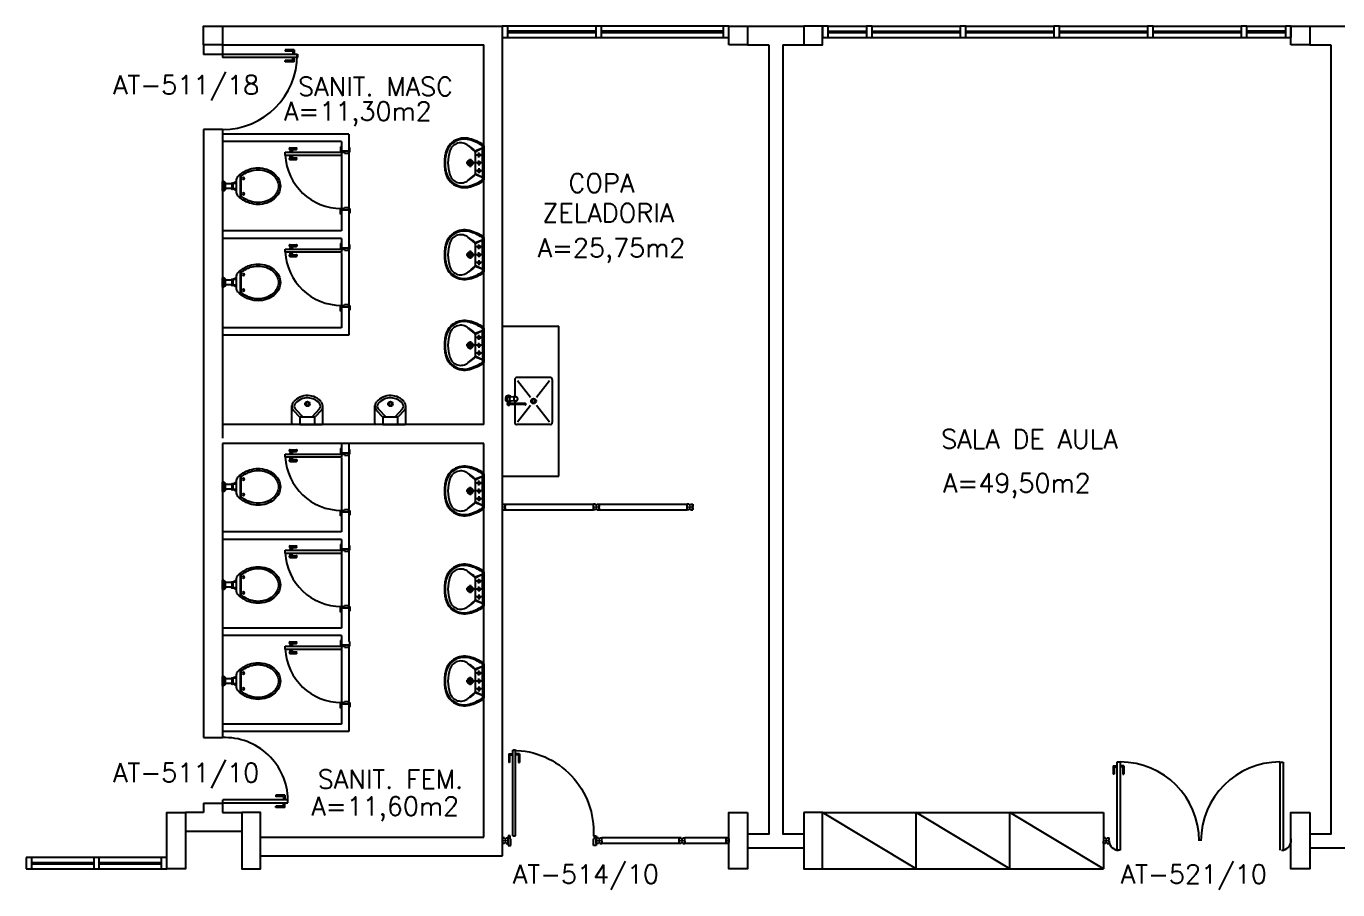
# Model space of a CAD drawing. Extents: x 34 to 586, y 527 to 658.
# Drawn here: x 77.08 to 91.08, y 550.43 to 559.64 of the extents above; entities that cross this region are included whole.
import ezdxf

# ---------------------------------------------------------------- set-up
doc = ezdxf.new("R2010")
doc.units = 0
doc.header["$LTSCALE"] = 0.02
doc.header["$MEASUREMENT"] = 0
doc.layers.get('0').update_dxf_attribs({"linetype": 'CONTINUOUS'})
for name, color, linetype in [('ALV', 2, 'CONTINUOUS'), ('APSAN', 4, 'CONTINUOUS'), ('AREA', 2, 'CONTINUOUS'), ('BANC', 2, 'CONTINUOUS'), ('DIV', 2, 'CONTINUOUS'), ('ESQ', 2, 'CONTINUOUS'), ('ESTR', 3, 'CONTINUOUS'), ('MACANETA', 2, 'CONTINUOUS'), ('MARCO', 2, 'CONTINUOUS'), ('PEÇAS', 1, 'CONTINUOUS'), ('PISO', 1, 'CONTINUOUS'), ('PORTA', 2, 'CONTINUOUS'), ('SOLEIRA', 1, 'CONTINUOUS'), ('TEXTO', 2, 'CONTINUOUS'), ('TEXTO-ENDEREÇO', 2, 'CONTINUOUS')]:
    doc.layers.add(name, color=color, linetype=linetype)
doc.styles.add('UNB-100', font='simplex.shx', dxfattribs={"height": 0.2})
doc.styles.add('UNB-100-1', font='simplex.shx', dxfattribs={"height": 0.2})

# ---------------------------------------------------------------- blocks, each defined once
blk = doc.blocks.new('DIVMT-TTN')
for p, q in [((-0.03, 0.03), (-0.03, 0.006)), ((-0.008, 0.03), (-0.03, 0.03)), ((-0.0185, 0.006), (-0.03, 0.006)), ((-0.0185, -0.006), (-0.0185, 0.006)), ((-0.008, 0.03), (-0.008, 0.02)), ((-0.008, 0.02), (0.008, 0.02)), ((-0.0051, 0), (0.0051, 0)), ((0.0051, 0), (-0.0051, 0)), ((-0.0051, 0), (0.0051, 0)), ((0, -0.0051), (0, 0.0051)), ((0, 0.0051), (0, -0.0051)), ((0.008, 0.03), (0.008, 0.02)), ((0.008, 0.03), (0.03, 0.03)), ((0.0205, 0.006), (0.03, 0.006)), ((0.0205, -0.006), (0.0205, 0.006)), ((0.0205, 0.006), (0.0205, -0.006)), ((0.0205, 0.006), (0.03, 0.006)), ((0.97, 0.03), (0.03, 0.03)), ((0.03, 0.006), (0.03, 0.03)), ((0.03, -0.03), (0.03, 0.03)), ((0.03, -0.005), (0.03, 0.005)), ((0.97, -0.03), (0.97, 0.03)), ((0.97, 0.03), (0.97, 0.009)), ((0.97, 0.009), (0.97, 0.027)), ((0.9795, 0.006), (0.97, 0.006)), ((0.97, -0.005), (0.97, 0.005)), ((0.9795, 0.006), (0.9795, -0.006)), ((1.0051, 0), (0.9949, 0)), ((1, 0.0051), (1, -0.0051)), ((-0.0185, -0.006), (-0.03, -0.006)), ((-0.03, -0.03), (-0.03, -0.006)), ((-0.008, -0.03), (-0.03, -0.03)), ((-0.008, -0.03), (-0.008, -0.02)), ((-0.008, -0.02), (0.008, -0.02)), ((0.008, -0.03), (0.008, -0.02)), ((0.008, -0.03), (0.03, -0.03)), ((0.0205, -0.006), (0.03, -0.006)), ((0.0205, -0.006), (0.03, -0.006)), ((0.03, -0.006), (0.03, -0.03)), ((0.97, -0.03), (0.03, -0.03)), ((0.9795, -0.006), (0.97, -0.006)), ((0.97, -0.009), (0.97, -0.027))]:
    blk.add_line(p, q)
blk = doc.blocks.new('PDV2D-TTN')
at = {"layer": 'DIV'}
for p, q in [((0.03, 0.05), (0.06, 0.05)), ((0.03, 0.035), (0.03, 0.05)), ((0.03, -0.035), (0.03, 0.035)), ((0.06, 0.05), (0.06, -0.02)), ((0.941, 0.05), (0.941, -0.02)), ((0.971, 0.05), (0.941, 0.05)), ((0.971, 0.035), (0.971, 0.05)), ((0.971, -0.035), (0.971, 0.035)), ((0.03, -0.05), (0.03, -0.035)), ((0.05, -0.05), (0.03, -0.05)), ((0.05, -0.02), (0.06, -0.02)), ((0.05, -0.02), (0.05, -0.05)), ((0.079, -0.05), (0.109, -0.05)), ((0.079, -0.05), (0.079, -0.965)), ((0.109, -0.05), (0.109, -0.965)), ((0.951, -0.02), (0.941, -0.02)), ((0.951, -0.02), (0.951, -0.05)), ((0.951, -0.05), (0.971, -0.05)), ((0.971, -0.05), (0.971, -0.035)), ((0.109, -0.965), (0.079, -0.965))]:
    blk.add_line(p, q, dxfattribs=at)
at = {"layer": 'DIV', "color": 1}
for p, q in [((0.036, -0.925), (0.036, -0.835)), ((0.046, -0.835), (0.036, -0.835)), ((0.046, -0.915), (0.046, -0.835)), ((0.141, -0.915), (0.141, -0.835)), ((0.141, -0.835), (0.151, -0.835)), ((0.151, -0.925), (0.151, -0.835)), ((0.036, -0.915), (0.079, -0.915)), ((0.036, -0.925), (0.079, -0.925)), ((0.141, -0.915), (0.109, -0.915)), ((0.151, -0.925), (0.109, -0.925))]:
    blk.add_line(p, q, dxfattribs=at)
blk.add_arc((0.076, -0.1), 0.865, 270.2128, 3.3212, dxfattribs=at)
blk = doc.blocks.new('INOXA1-P-TTN')
for p, q in [((0.12, 0.23), (0.12, 0.047)), ((0.22, 0.25), (0.14, 0.25)), ((0.15, 0.22), (0.287, 0.043)), ((0.5, 0.25), (0.22, 0.25)), ((0.353, 0.043), (0.49, 0.22)), ((0.52, 0.23), (0.52, -0.23)), ((0.043, 0.008), (0.043, -0.022)), ((0.062, 0.04), (0.071, 0.04)), ((0.131, 0.048), (0.076, 0.043)), ((0.131, -0.002), (0.076, 0.003)), ((0.22, -0.027), (0.054, -0.027)), ((0.22, -0.037), (0.054, -0.037)), ((0.063, -0.003), (0.063, -0.021)), ((0.12, -0.001), (0.12, -0.027)), ((0.12, -0.037), (0.12, -0.23)), ((0.15, -0.22), (0.287, -0.043)), ((0.231, -0.027), (0.22, -0.027)), ((0.231, -0.037), (0.22, -0.037)), ((0.353, -0.043), (0.49, -0.22)), ((0.22, -0.25), (0.14, -0.25)), ((0.5, -0.25), (0.22, -0.25))]:
    blk.add_line(p, q)
blk.add_lwpolyline([(0.076, 0.003), (0.072, 0.004), (0.069, 0.009), (0.067, 0.015), (0.066, 0.023), (0.067, 0.031), (0.069, 0.037), (0.072, 0.042), (0.076, 0.043)])
blk.add_lwpolyline([(0.131, 0.048), (0.137, 0.046), (0.143, 0.041), (0.147, 0.033), (0.148, 0.023), (0.147, 0.013), (0.143, 0.006), (0.137, 0), (0.131, -0.002), (0.125, 0), (0.119, 0.006), (0.115, 0.013), (0.114, 0.023), (0.115, 0.033), (0.119, 0.041), (0.125, 0.046)], close=True)
for radius in [0.0266, 0.0163]:
    blk.add_circle((0.32, 0), radius)
for centre, radius, start, end in [((0.14, 0.23), 0.02, 90, 180), ((0.5, 0.23), 0.02, 360, 90), ((0.054, 0.023), 0.0349, 36.1705, 252.2568), ((0.054, 0.023), 0.0189, 62.7367, 235.7375), ((0.073, -0.003), 0.01, 102.8285, 180), ((0.054, 0.023), 0.0349, 285.5373, 323.9987), ((0.054, -0.032), 0.0145, 20.161, 339.839), ((0.054, -0.032), 0.005, 90.0037, 269.9963), ((0.231, -0.032), 0.00738, 222.6559, 137.3441), ((0.231, -0.032), 0.005, 269.9935, 90.0065), ((0.14, -0.23), 0.02, 180, 270), ((0.5, -0.23), 0.02, 270, 360)]:
    blk.add_arc(centre, radius, start, end)
blk = doc.blocks.new('PDVDP-TTN')
at = {"color": 2}
for p, q in [((0.112, 0.84), (0.112, -0.1)), ((0.147, 0.84), (0.112, 0.84)), ((0.147, 0.84), (0.147, -0.1)), ((1.853, 0.84), (1.888, 0.84)), ((1.853, 0.84), (1.853, -0.1)), ((1.888, 0.84), (1.888, -0.1)), ((0.009, 0), (-0.009, 0)), ((0, -0.012), (0, 0.01)), ((0.147, -0.1), (0.112, -0.1))]:
    blk.add_line(p, q, dxfattribs=at)
at = {"color": 1}
for centre, radius, start, end in [((0.148, -0.002), 0.843, 0, 90), ((1.853, -0.002), 0.843, 90, 180), ((0.131, 0), 0.101, 180, 270), ((1.87, 0), 0.101, 270, 0)]:
    blk.add_arc(centre, radius, start, end, dxfattribs=at)
blk = doc.blocks.new('ESQCIR-TTN')
for p, q in [((0, 0), (0, -0.12)), ((0.06, 0), (0, 0)), ((0.06, 0), (0.477, 0)), ((0.06, -0.12), (0.06, 0)), ((0.53, 0), (0.47, 0)), ((0.47, 0), (0.47, -0.12)), ((0.53, 0), (1.472, 0)), ((0.53, -0.12), (0.53, 0)), ((1.53, 0), (1.47, 0)), ((1.47, 0), (1.47, -0.12)), ((1.53, 0), (2.472, 0)), ((1.53, -0.12), (1.53, 0)), ((2.53, 0), (2.47, 0)), ((2.47, 0), (2.47, -0.12)), ((2.53, 0), (3.472, 0)), ((2.53, -0.12), (2.53, 0)), ((3.53, 0), (3.47, 0)), ((3.47, 0), (3.47, -0.12)), ((3.53, 0), (4.472, 0)), ((3.53, -0.12), (3.53, 0)), ((4.53, 0), (4.47, 0)), ((4.47, 0), (4.47, -0.12)), ((4.53, 0), (4.941, 0)), ((4.53, -0.12), (4.53, 0)), ((4.941, 0), (4.941, -0.12)), ((5.001, 0), (4.941, 0)), ((5.001, -0.12), (5.001, 0)), ((0, -0.12), (0.06, -0.12)), ((0.06, -0.054), (0.477, -0.054)), ((0.06, -0.066), (0.477, -0.066)), ((0.06, -0.12), (0.477, -0.12)), ((0.47, -0.12), (0.53, -0.12)), ((0.53, -0.054), (1.472, -0.054)), ((0.53, -0.066), (1.472, -0.066)), ((0.53, -0.12), (1.472, -0.12)), ((1.47, -0.12), (1.53, -0.12)), ((1.53, -0.054), (2.472, -0.054)), ((1.53, -0.066), (2.472, -0.066)), ((1.53, -0.12), (2.472, -0.12)), ((2.47, -0.12), (2.53, -0.12)), ((2.53, -0.054), (3.472, -0.054)), ((2.53, -0.066), (3.472, -0.066)), ((2.53, -0.12), (3.472, -0.12)), ((3.47, -0.12), (3.53, -0.12)), ((3.53, -0.054), (4.472, -0.054)), ((3.53, -0.066), (4.472, -0.066)), ((3.53, -0.12), (4.472, -0.12)), ((4.47, -0.12), (4.53, -0.12)), ((4.53, -0.05), (4.941, -0.05)), ((4.53, -0.066), (4.941, -0.066)), ((4.53, -0.12), (4.941, -0.12)), ((4.941, -0.12), (5.001, -0.12))]:
    blk.add_line(p, q)
blk = doc.blocks.new('PILINT-TTN')
for points in [[(0, -0.197), (0, 0), (0.2, 0), (0.2, -0.2), (0, -0.2)], [(1, 0), (0.8, 0), (0.8, -0.2), (1, -0.2), (1, 0), (1, -0.12)]]:
    blk.add_lwpolyline(points)
for points in [[(0.2, -8.39), (0.2, -8.99), (0, -8.99), (0, -8.39)], [(0.8, -8.39), (0.8, -8.99), (1, -8.99), (1, -8.39)]]:
    blk.add_lwpolyline(points, close=True)
blk = doc.blocks.new('MTT-TTN')
for p, q in [((-0.008, 0.03), (-0.03, 0.03)), ((-0.03, 0.03), (-0.03, 0.006)), ((-0.0185, 0.006), (-0.03, 0.006)), ((-0.0185, -0.006), (-0.0185, 0.006)), ((-0.008, 0.03), (-0.008, 0.02)), ((-0.008, 0.02), (0.008, 0.02)), ((-0.0051, 0), (0.0051, 0)), ((0, -0.0051), (0, 0.0051)), ((0.008, 0.03), (0.03, 0.03)), ((0.008, 0.03), (0.008, 0.02)), ((0.0205, -0.006), (0.0205, 0.006)), ((0.0205, 0.006), (0.03, 0.006)), ((0.03, 0.006), (0.03, 0.03)), ((-0.03, -0.03), (-0.03, -0.006)), ((-0.0185, -0.006), (-0.03, -0.006)), ((-0.008, -0.03), (-0.03, -0.03)), ((-0.008, -0.02), (0.008, -0.02)), ((-0.008, -0.03), (-0.008, -0.02)), ((0.008, -0.03), (0.008, -0.02)), ((0.008, -0.03), (0.03, -0.03)), ((0.0205, -0.006), (0.03, -0.006)), ((0.03, -0.006), (0.03, -0.03))]:
    blk.add_line(p, q)
blk = doc.blocks.new('VDC-P-TTC')
for p, q in [((-0.127, 0.192), (0.127, 0.192)), ((-0.109, 0.202), (0.109, 0.202)), ((-0.068, 0.152), (0.068, 0.152)), ((-0.05, 0.152), (-0.03, 0.11)), ((-0.03, 0.152), (-0.03, 0.11)), ((0.03, 0.152), (0.03, 0.11)), ((0.05, 0.152), (0.03, 0.11)), ((-0.05, 0.015), (-0.05, 0)), ((-0.05, 0), (0.05, 0)), ((0.045, 0.02), (-0.045, 0.02)), ((-0.04, 0.025), (-0.04, 0.02)), ((0.035, 0.03), (-0.035, 0.03)), ((0.03, 0.11), (-0.03, 0.11)), ((0.03, 0.1), (-0.03, 0.1)), ((-0.025, 0.1), (-0.025, 0.03)), ((0.025, 0.1), (0.025, 0.03)), ((0.04, 0.025), (0.04, 0.02)), ((0.05, 0.015), (0.05, 0))]:
    blk.add_line(p, q)
for points in [[(0.16, 0.244, 0.050424), (0.18, 0.288, 0.082137), (0.195, 0.381, 0.082137), (0.18, 0.474, 0.090148), (0.138, 0.549, 0.104406), (0.073, 0.601, 0.117345), (0, 0.619, 0.117345), (-0.073, 0.601, 0.104406), (-0.138, 0.549, 0.090148), (-0.18, 0.474, 0.082137), (-0.195, 0.381, 0.082137)], [(0.142, 0.254, 0.050424), (0.161, 0.295, 0.082137), (0.175, 0.381, 0.082137), (0.161, 0.468, 0.090148), (0.122, 0.536, 0.104406), (0.064, 0.583, 0.117345), (0, 0.599, 0.117345), (-0.064, 0.583, 0.104406), (-0.122, 0.536, 0.090148), (-0.161, 0.468, 0.082137), (-0.175, 0.381, 0.082137)], [(-0.195, 0.381, 0.082137), (-0.18, 0.288, 0.050424), (-0.16, 0.244, 0.104406)], [(-0.175, 0.381, 0.082137), (-0.161, 0.295, 0.050424), (-0.142, 0.254, 0.050424)]]:
    blk.add_lwpolyline(points, format="xyb")
for centre in [(-0.083, 0.226), (0.083, 0.226)]:
    blk.add_circle(centre, 0.0101)
for centre, radius, start, end in [((0.08, 0.36), 0.266, 205.6863, 226.7558), ((0.08, 0.36), 0.246, 205.6863, 219.7706), ((-0.068, 0.202), 0.05, 226.7558, 270), ((0.068, 0.202), 0.05, 270, 313.2442), ((-0.08, 0.36), 0.266, 313.2442, 334.3137), ((-0.08, 0.36), 0.246, 320.2294, 334.3137), ((-0.045, 0.015), 0.005, 90, 180), ((-0.035, 0.025), 0.005, 90, 180), ((-0.03, 0.105), 0.005, 90, 270), ((0.03, 0.105), 0.005, 270, 90), ((0.035, 0.025), 0.005, 0, 90), ((0.045, 0.015), 0.005, 360, 90)]:
    blk.add_arc(centre, radius, start, end)
blk = doc.blocks.new('MACANETA')
at = {"layer": 'MACANETA', "color": 1}
for p, q in [((-0.077, 0.052), (-0.077, 0.12)), ((-0.059, 0.052), (-0.059, 0.12)), ((-0.059, 0.075), (-0.036, 0.075)), ((-0.059, 0.052), (-0.036, 0.052)), ((-0.036, 0.044), (-0.036, 0.084)), ((-0.036, 0.084), (-0.03, 0.084)), ((-0.036, 0.044), (-0.03, 0.044)), ((0.006, 0.084), (0, 0.084)), ((0.006, 0.044), (0, 0.044)), ((0.006, 0.044), (0.006, 0.084)), ((0.029, 0.075), (0.006, 0.075)), ((0.029, 0.052), (0.006, 0.052)), ((0.029, 0.052), (0.029, 0.12)), ((0.047, 0.052), (0.047, 0.12))]:
    blk.add_line(p, q, dxfattribs=at)
for centre, start, end in [((-0.068, 0.12), 90, 180), ((-0.068, 0.052), 180, 270), ((-0.068, 0.12), 0, 90), ((-0.068, 0.052), 270, 0), ((0.038, 0.12), 90, 180), ((0.038, 0.052), 180, 270), ((0.038, 0.12), 0, 90), ((0.038, 0.052), 270, 0)]:
    blk.add_arc(centre, 0.00874, start, end, dxfattribs=at)
blk = doc.blocks.new('DOOR60')
at = {"layer": 'PORTA'}
for p, q in [((0.015, -0.6), (0.015, 0)), ((0.015, 0), (0.045, 0)), ((0.045, -0.6), (0.045, 0)), ((0.045, -0.6), (0.015, -0.6))]:
    blk.add_line(p, q, dxfattribs=at)
at = {"layer": 'PORTA', "color": 1}
blk.add_arc((0.015, 0), 0.6, 272.866, 0, dxfattribs=at)
blk.add_blockref('MACANETA', (0.045, -0.6), dxfattribs=at)
blk = doc.blocks.new('A$C70DC1065')
at = {"layer": 'APSAN', "color": 1}
for p, q in [((0.407, 0.433), (0.407, 0.102)), ((0.42, 0.44), (0.42, 0.075)), ((0.275, 0.301), (0.275, 0.213)), ((0.407, 0.413), (0.323, 0.383)), ((0.407, 0.413), (0.328, 0.373)), ((0.328, 0.373), (0.328, 0.141)), ((0.394, 0.341), (0.341, 0.341)), ((0.368, 0.315), (0.368, 0.368)), ((0.368, 0.257), (0.368, 0.284)), ((0.407, 0.257), (0.407, 0.413)), ((0.319, 0.257), (0.231, 0.257)), ((0.407, 0.102), (0.328, 0.141)), ((0.394, 0.257), (0.341, 0.257)), ((0.394, 0.173), (0.341, 0.173)), ((0.368, 0.257), (0.368, 0.231)), ((0.368, 0.2), (0.368, 0.147)), ((0.407, 0.257), (0.407, 0.082)), ((0.407, 0.102), (0.323, 0.132))]:
    blk.add_line(p, q, dxfattribs=at)
for centre, radius in [((0.275, 0.257), 0.0315), ((0.368, 0.341), 0.0137), ((0.275, 0.257), 0.021), ((0.368, 0.257), 0.0137), ((0.368, 0.173), 0.0137)]:
    blk.add_circle(centre, radius, dxfattribs=at)
for centre, radius, start, end in [((0.214, 0.312), 0.21, 74.8885, 171.8746), ((0.212, 0.31), 0.2, 75.2817, 172.1149), ((0.175, 0.348), 0.123, 49.4403, 162.413), ((-3.652, -5.024), 6.719, 53.8347, 54.4403), ((-4.114, -4.663), 6.719, 48.6723, 49.4403), ((0.134, 0.015), 0.505, 58.0101, 75.2817), ((0.134, 0.015), 0.518, 57.2141, 74.8885), ((0.395, 0.433), 0.0126, 0, 58.0101), ((0.407, 0.44), 0.0126, 0, 57.2141), ((0.595, 0.257), 0.595, 171.8746, 180), ((0.595, 0.257), 0.587, 172.1149, 180), ((0.462, 0.257), 0.424, 162.413, 180), ((0.305, 0.389), 0.0137, 351.7289, 53.8347), ((0.315, 0.373), 0.0126, 0, 48.6723), ((0.595, 0.257), 0.595, 180, 188.1254), ((0.214, 0.203), 0.21, 188.1254, 285.1115), ((0.595, 0.257), 0.587, 180, 187.8851), ((0.212, 0.204), 0.2, 187.8851, 284.7183), ((0.462, 0.257), 0.424, 180, 197.587), ((0.315, 0.141), 0.0126, 311.3277, 0), ((0.175, 0.166), 0.123, 197.587, 310.5597), ((-4.114, 5.177), 6.719, 310.5597, 311.3277), ((-3.652, 5.539), 6.719, 305.5597, 306.1653), ((0.134, 0.5), 0.505, 284.7183, 301.9899), ((0.134, 0.5), 0.518, 285.1115, 302.7859), ((0.305, 0.125), 0.0137, 306.1653, 8.2711), ((0.395, 0.082), 0.0126, 301.9899, 0), ((0.407, 0.075), 0.0126, 302.7859, 0)]:
    blk.add_arc(centre, radius, start, end, dxfattribs=at)
blk = doc.blocks.new('A$C57A92420')
at = {"layer": 'PEÇAS', "rotation": 270}
blk.add_blockref('A$C70DC1065', (0, 0.42), dxfattribs=at)
blk = doc.blocks.new('A$C45A07D1F')
at = {"layer": 'PEÇAS', "rotation": 90}
blk.add_blockref('A$C57A92420', (0.42, 0), dxfattribs=at)
blk = doc.blocks.new('A$C4B7A4C66')
at = {"layer": 'PISO', "xscale": -1}
blk.add_blockref('A$C45A07D1F', (0.42, 0), dxfattribs=at)
blk = doc.blocks.new('MICTR-P')
for p, q in [((0, 0.08), (0, 0.155)), ((0.01, 0.165), (0.205, 0.165)), ((0.151, 0.147), (0.083, 0.083)), ((0, 0.08), (0, -0.08)), ((0.081, 0.08), (0, 0.08)), ((0.168, 0.129), (0.08, 0.046)), ((0.08, -0.076), (0.08, 0.076)), ((0, -0.08), (0, -0.155)), ((0, -0.08), (0.081, -0.08)), ((0.168, -0.129), (0.08, -0.046)), ((0.151, -0.147), (0.083, -0.083)), ((0.01, -0.165), (0.205, -0.165))]:
    blk.add_line(p, q)
for radius in [0.025, 0.015]:
    blk.add_circle((0.22, 0), radius)
for centre, radius, start, end in [((0.01, 0.155), 0.01, 90, 180), ((0.197, 0.098), 0.0675, 49.5319, 133.3634), ((0.197, 0.098), 0.0425, 49.5319, 133.3634), ((0.114, 0), 0.196, 358.2793, 49.5319), ((0.09, 0.076), 0.01, 133.3634, 180), ((0.114, 0), 0.171, 357.4005, 49.5319), ((0.09, -0.076), 0.01, 180, 226.6366), ((0.197, -0.098), 0.0425, 226.6366, 310.4681), ((0.114, 0), 0.171, 310.4681, 357.3509), ((0.114, 0), 0.196, 310.4681, 357.7012), ((0.01, -0.155), 0.01, 180, 270), ((0.197, -0.098), 0.0675, 226.6366, 310.4681)]:
    blk.add_arc(centre, radius, start, end)

msp = doc.modelspace()

# ---------------------------------------------------------------- linework, layer by layer
at = {"layer": 'ALV'}
for p, q in [((79.17, 559.643), (82.16, 559.643)), ((82.16, 550.793), (82.16, 559.643)), ((84.776, 559.643), (85.378, 559.643)), ((90.776, 559.643), (91.378, 559.643)), ((78.97, 559.443), (78.97, 559.342)), ((79.17, 559.443), (81.96, 559.443)), ((79.17, 559.443), (79.17, 559.342)), ((81.96, 555.393), (81.96, 559.443)), ((84.776, 559.443), (85.001, 559.443)), ((85.001, 559.443), (85.001, 551.021)), ((85.151, 559.443), (85.151, 551.021)), ((85.151, 559.443), (85.378, 559.443)), ((90.776, 559.443), (91.001, 559.443)), ((91.001, 559.443), (91.001, 551.021)), ((79.17, 559.342), (78.97, 559.342)), ((78.97, 558.542), (78.97, 552.148)), ((78.97, 558.542), (78.97, 552.148)), ((78.97, 558.542), (78.97, 552.053)), ((79.17, 558.542), (78.97, 558.542)), ((79.17, 558.542), (79.17, 555.248)), ((79.17, 558.542), (79.17, 555.248)), ((79.17, 558.542), (79.17, 555.393)), ((81.96, 555.393), (79.17, 555.393)), ((79.17, 555.193), (79.17, 552.053)), ((81.96, 555.193), (79.17, 555.193)), ((81.96, 550.993), (81.96, 555.193)), ((79.17, 555.048), (79.17, 552.148)), ((79.17, 555.048), (79.17, 552.148)), ((78.97, 552.053), (79.17, 552.053)), ((78.97, 551.353), (78.97, 551.253)), ((78.97, 551.353), (79.17, 551.353)), ((79.17, 551.353), (79.17, 551.253)), ((78.97, 551.253), (78.776, 551.253)), ((79.17, 551.253), (79.376, 551.253)), ((79.376, 551.053), (78.776, 551.053)), ((84.776, 551.028), (85.001, 551.028)), ((85.151, 551.028), (85.377, 551.028)), ((90.776, 551.028), (91.001, 551.028)), ((79.576, 550.993), (81.96, 550.993)), ((79.576, 550.793), (82.16, 550.793)), ((84.776, 550.878), (85.377, 550.878)), ((90.776, 550.878), (91.377, 550.878))]:
    msp.add_line(p, q, dxfattribs=at)
at = {"layer": 'BANC'}
for p, q in [((82.16, 556.444), (82.76, 556.444)), ((82.76, 554.844), (82.76, 556.444)), ((82.16, 554.844), (82.76, 554.844))]:
    msp.add_line(p, q, dxfattribs=at)
at = {"layer": 'DIV'}
for p, q in [((80.52, 558.493), (79.17, 558.493)), ((80.52, 558.493), (80.52, 558.313)), ((80.44, 558.413), (79.17, 558.413)), ((80.44, 558.413), (80.44, 558.313)), ((80.44, 558.313), (80.52, 558.313)), ((80.44, 557.683), (80.44, 557.46)), ((80.44, 557.683), (80.52, 557.683)), ((80.52, 557.683), (80.52, 557.28)), ((80.44, 557.46), (79.17, 557.46)), ((80.44, 557.38), (79.17, 557.38)), ((80.44, 557.38), (80.44, 557.28)), ((80.44, 557.28), (80.52, 557.28)), ((80.44, 556.65), (80.52, 556.65)), ((80.44, 556.65), (80.44, 556.426)), ((80.52, 556.65), (80.52, 556.346)), ((80.44, 556.426), (79.17, 556.426)), ((80.52, 556.346), (79.17, 556.346)), ((80.44, 555.193), (80.44, 555.093)), ((80.44, 555.093), (80.52, 555.093)), ((80.52, 555.193), (80.52, 555.093)), ((82.16, 554.515), (82.16, 554.534)), ((82.168, 554.534), (82.16, 554.534)), ((82.168, 554.544), (82.168, 554.534)), ((82.168, 554.544), (82.19, 554.544)), ((82.19, 554.484), (82.19, 554.544)), ((82.19, 554.523), (82.19, 554.541)), ((84.19, 554.484), (84.19, 554.544)), ((84.19, 554.544), (84.19, 554.523)), ((84.19, 554.523), (84.19, 554.541)), ((80.44, 554.463), (80.44, 554.248)), ((80.44, 554.463), (80.52, 554.463)), ((80.52, 554.463), (80.52, 554.068)), ((82.155, 554.514), (82.165, 554.514)), ((82.16, 554.509), (82.16, 554.519)), ((82.16, 554.494), (82.16, 554.515)), ((82.16, 554.494), (82.168, 554.494)), ((82.168, 554.484), (82.168, 554.494)), ((82.168, 554.484), (82.19, 554.484)), ((82.181, 554.52), (82.181, 554.508)), ((82.181, 554.52), (82.19, 554.52)), ((82.181, 554.51), (82.181, 554.518)), ((82.181, 554.508), (82.19, 554.508)), ((82.183, 554.52), (82.187, 554.52)), ((82.183, 554.508), (82.187, 554.508)), ((82.19, 554.509), (82.19, 554.519)), ((82.19, 554.505), (82.19, 554.487)), ((84.155, 554.514), (84.165, 554.514)), ((84.16, 554.519), (84.16, 554.509)), ((84.181, 554.52), (84.181, 554.508)), ((84.181, 554.52), (84.19, 554.52)), ((84.181, 554.508), (84.19, 554.508)), ((84.19, 554.509), (84.19, 554.519)), ((84.19, 554.505), (84.19, 554.487)), ((80.44, 554.248), (79.17, 554.248)), ((80.44, 554.168), (79.17, 554.168)), ((80.44, 554.168), (80.44, 554.068)), ((80.44, 554.068), (80.52, 554.068)), ((80.44, 553.438), (80.44, 553.223)), ((80.44, 553.438), (80.52, 553.438)), ((80.52, 553.438), (80.52, 553.078)), ((80.44, 553.223), (79.17, 553.223)), ((80.44, 553.143), (79.17, 553.143)), ((80.44, 553.143), (80.44, 553.043)), ((80.44, 553.043), (80.52, 553.043)), ((80.44, 552.413), (80.44, 552.198)), ((80.44, 552.413), (80.52, 552.413)), ((80.52, 552.413), (80.52, 552.118)), ((80.44, 552.198), (79.17, 552.198)), ((80.52, 552.118), (79.17, 552.118)), ((88.678, 551.752), (88.678, 551.662)), ((88.678, 551.752), (88.718, 551.752)), ((88.688, 551.742), (88.688, 551.662)), ((88.688, 551.742), (88.718, 551.742)), ((88.793, 551.752), (88.753, 551.752)), ((88.783, 551.742), (88.753, 551.742)), ((88.783, 551.742), (88.783, 551.662)), ((88.793, 551.752), (88.793, 551.662)), ((88.688, 551.662), (88.678, 551.662)), ((88.783, 551.662), (88.793, 551.662)), ((82.16, 550.984), (82.16, 550.963)), ((82.16, 550.984), (82.16, 550.96)), ((82.182, 550.984), (82.16, 550.984)), ((82.16, 550.963), (82.16, 550.981)), ((82.17, 550.96), (82.16, 550.96)), ((82.172, 550.96), (82.16, 550.96)), ((82.17, 550.948), (82.16, 550.948)), ((82.172, 550.948), (82.16, 550.948)), ((82.16, 550.924), (82.16, 550.948)), ((82.16, 550.945), (82.16, 550.927)), ((82.182, 550.924), (82.16, 550.924)), ((82.172, 550.948), (82.172, 550.96)), ((82.182, 550.984), (82.182, 550.974)), ((82.182, 550.974), (82.198, 550.974)), ((82.182, 550.924), (82.182, 550.934)), ((82.182, 550.934), (82.198, 550.934)), ((82.195, 550.954), (82.185, 550.954)), ((82.185, 550.954), (82.195, 550.954)), ((82.195, 550.954), (82.185, 550.954)), ((82.185, 550.954), (82.195, 550.954)), ((82.19, 550.959), (82.19, 550.949)), ((82.19, 550.949), (82.19, 550.959)), ((82.19, 550.959), (82.19, 550.949)), ((82.198, 550.984), (82.198, 550.974)), ((82.198, 550.984), (82.22, 550.984)), ((82.198, 550.924), (82.198, 550.934)), ((82.198, 550.924), (82.22, 550.924)), ((82.211, 550.96), (82.22, 550.96)), ((82.211, 550.948), (82.211, 550.96)), ((82.211, 550.96), (82.211, 550.948)), ((82.211, 550.96), (82.22, 550.96)), ((82.211, 550.948), (82.22, 550.948)), ((82.211, 550.948), (82.22, 550.948)), ((82.22, 550.96), (82.22, 550.984)), ((82.22, 550.924), (82.22, 550.984)), ((82.22, 550.949), (82.22, 550.959)), ((82.22, 550.948), (82.22, 550.924)), ((83.161, 550.924), (83.161, 550.984)), ((83.161, 550.984), (83.161, 550.963)), ((83.161, 550.984), (83.161, 550.96)), ((83.183, 550.984), (83.161, 550.984)), ((83.161, 550.963), (83.161, 550.981)), ((83.171, 550.96), (83.161, 550.96)), ((83.173, 550.96), (83.161, 550.96)), ((83.161, 550.949), (83.161, 550.959)), ((83.171, 550.948), (83.161, 550.948)), ((83.173, 550.948), (83.161, 550.948)), ((83.161, 550.924), (83.161, 550.948)), ((83.161, 550.945), (83.161, 550.927)), ((83.183, 550.924), (83.161, 550.924)), ((83.171, 550.96), (83.171, 550.948)), ((83.173, 550.948), (83.173, 550.96)), ((83.183, 550.984), (83.183, 550.974)), ((83.183, 550.974), (83.199, 550.974)), ((83.183, 550.924), (83.183, 550.934)), ((83.183, 550.934), (83.199, 550.934)), ((83.197, 550.954), (83.186, 550.954)), ((83.186, 550.954), (83.197, 550.954)), ((83.197, 550.954), (83.186, 550.954)), ((83.186, 550.954), (83.197, 550.954)), ((83.191, 550.959), (83.191, 550.949)), ((83.191, 550.949), (83.191, 550.959)), ((83.191, 550.959), (83.191, 550.949)), ((83.199, 550.984), (83.199, 550.974)), ((83.199, 550.984), (83.221, 550.984)), ((83.199, 550.924), (83.199, 550.934)), ((83.199, 550.924), (83.221, 550.924)), ((83.212, 550.96), (83.221, 550.96)), ((83.212, 550.948), (83.212, 550.96)), ((83.212, 550.96), (83.212, 550.948)), ((83.212, 550.96), (83.221, 550.96)), ((83.212, 550.948), (83.221, 550.948)), ((83.212, 550.948), (83.221, 550.948)), ((84.046, 550.984), (83.221, 550.984)), ((83.221, 550.96), (83.221, 550.984)), ((83.221, 550.924), (83.221, 550.984)), ((83.221, 550.949), (83.221, 550.959)), ((83.221, 550.948), (83.221, 550.924)), ((84.046, 550.924), (83.221, 550.924)), ((84.046, 550.984), (84.046, 550.96)), ((84.068, 550.984), (84.046, 550.984)), ((84.046, 550.924), (84.046, 550.984)), ((84.046, 550.984), (84.046, 550.963)), ((84.046, 550.963), (84.046, 550.981)), ((84.058, 550.96), (84.046, 550.96)), ((84.056, 550.96), (84.046, 550.96)), ((84.046, 550.949), (84.046, 550.959)), ((84.058, 550.948), (84.046, 550.948)), ((84.046, 550.924), (84.046, 550.948)), ((84.056, 550.948), (84.046, 550.948)), ((84.046, 550.945), (84.046, 550.927)), ((84.068, 550.924), (84.046, 550.924)), ((84.056, 550.96), (84.056, 550.948)), ((84.058, 550.948), (84.058, 550.96)), ((84.068, 550.984), (84.068, 550.974)), ((84.068, 550.974), (84.084, 550.974)), ((84.068, 550.924), (84.068, 550.934)), ((84.068, 550.934), (84.084, 550.934)), ((84.071, 550.954), (84.081, 550.954)), ((84.081, 550.954), (84.071, 550.954)), ((84.071, 550.954), (84.081, 550.954)), ((84.081, 550.954), (84.071, 550.954)), ((84.076, 550.949), (84.076, 550.959)), ((84.076, 550.959), (84.076, 550.949)), ((84.076, 550.959), (84.076, 550.949)), ((84.084, 550.984), (84.084, 550.974)), ((84.084, 550.984), (84.106, 550.984)), ((84.084, 550.924), (84.084, 550.934)), ((84.084, 550.924), (84.106, 550.924)), ((84.097, 550.96), (84.106, 550.96)), ((84.097, 550.948), (84.097, 550.96)), ((84.097, 550.96), (84.097, 550.948)), ((84.097, 550.96), (84.106, 550.96)), ((84.097, 550.948), (84.106, 550.948)), ((84.097, 550.948), (84.106, 550.948)), ((84.106, 550.96), (84.106, 550.984)), ((84.106, 550.924), (84.106, 550.984)), ((84.546, 550.984), (84.106, 550.984)), ((84.106, 550.949), (84.106, 550.959)), ((84.106, 550.948), (84.106, 550.924)), ((84.546, 550.924), (84.106, 550.924)), ((84.546, 550.984), (84.546, 550.963)), ((84.546, 550.924), (84.546, 550.984)), ((84.568, 550.983), (84.546, 550.983)), ((84.546, 550.983), (84.546, 550.923)), ((84.546, 550.963), (84.546, 550.981)), ((84.546, 550.962), (84.546, 550.98)), ((84.556, 550.96), (84.546, 550.96)), ((84.546, 550.949), (84.546, 550.959)), ((84.556, 550.959), (84.546, 550.959)), ((84.546, 550.958), (84.546, 550.948)), ((84.556, 550.948), (84.546, 550.948)), ((84.556, 550.947), (84.546, 550.947)), ((84.546, 550.945), (84.546, 550.927)), ((84.546, 550.944), (84.546, 550.926)), ((84.568, 550.923), (84.546, 550.923)), ((84.554, 550.959), (84.549, 550.959)), ((84.554, 550.947), (84.549, 550.947)), ((84.556, 550.96), (84.556, 550.948)), ((84.556, 550.947), (84.556, 550.959)), ((84.556, 550.957), (84.556, 550.949)), ((84.568, 550.983), (84.568, 550.973)), ((84.576, 550.973), (84.568, 550.973)), ((84.568, 550.923), (84.568, 550.933)), ((84.568, 550.933), (84.576, 550.933)), ((84.581, 550.954), (84.571, 550.954)), ((84.581, 550.953), (84.571, 550.953)), ((84.576, 550.973), (84.576, 550.952)), ((84.576, 550.959), (84.576, 550.949)), ((84.576, 550.958), (84.576, 550.948)), ((84.576, 550.952), (84.576, 550.933)), ((88.575, 550.983), (88.575, 550.923)), ((88.585, 550.959), (88.575, 550.959)), ((88.575, 550.958), (88.575, 550.948)), ((88.585, 550.947), (88.575, 550.947)), ((88.585, 550.947), (88.585, 550.959)), ((88.61, 550.953), (88.6, 550.953)), ((88.6, 550.953), (88.61, 550.953)), ((88.605, 550.948), (88.605, 550.958)), ((90.576, 550.973), (90.576, 550.952)), ((90.576, 550.958), (90.576, 550.948)), ((90.576, 550.952), (90.576, 550.933))]:
    msp.add_line(p, q, dxfattribs=at)
at = {"layer": 'ESQ'}
for p, q in [((82.218, 559.643), (82.158, 559.643)), ((82.218, 559.523), (82.218, 559.643)), ((83.156, 559.643), (82.218, 559.643)), ((83.156, 559.589), (82.218, 559.589)), ((82.218, 559.577), (83.156, 559.577)), ((83.216, 559.643), (83.156, 559.643)), ((83.156, 559.643), (83.156, 559.523)), ((83.216, 559.523), (83.216, 559.643)), ((83.216, 559.577), (84.515, 559.577)), ((84.515, 559.643), (83.217, 559.643)), ((84.515, 559.589), (83.217, 559.589)), ((84.575, 559.643), (84.515, 559.643)), ((84.515, 559.643), (84.515, 559.523)), ((84.575, 559.523), (84.575, 559.643)), ((82.158, 559.523), (82.218, 559.523)), ((82.218, 559.523), (83.156, 559.523)), ((83.156, 559.523), (83.216, 559.523)), ((83.216, 559.523), (84.515, 559.523)), ((84.515, 559.523), (84.575, 559.523)), ((77.136, 550.773), (77.076, 550.773)), ((77.076, 550.773), (77.076, 550.653)), ((77.136, 550.653), (77.136, 550.773)), ((77.796, 550.773), (77.137, 550.773)), ((77.796, 550.773), (77.796, 550.653)), ((77.856, 550.773), (77.796, 550.773)), ((77.856, 550.653), (77.856, 550.773)), ((78.516, 550.773), (77.857, 550.773)), ((78.516, 550.773), (78.516, 550.653)), ((78.576, 550.773), (78.516, 550.773)), ((78.576, 550.653), (78.576, 550.773)), ((77.076, 550.653), (77.136, 550.653)), ((77.136, 550.707), (77.796, 550.707)), ((77.136, 550.653), (77.796, 550.653)), ((77.796, 550.719), (77.137, 550.719)), ((77.796, 550.653), (77.856, 550.653)), ((77.856, 550.707), (78.516, 550.707)), ((77.856, 550.653), (78.516, 550.653)), ((78.516, 550.719), (77.857, 550.719)), ((78.516, 550.653), (78.576, 550.653))]:
    msp.add_line(p, q, dxfattribs=at)
at = {"layer": 'ESTR'}
msp.add_lwpolyline([(78.97, 559.446), (78.97, 559.643), (79.17, 559.643), (79.17, 559.443), (78.97, 559.443)], dxfattribs=at)
msp.add_lwpolyline([(78.97, 559.446), (78.97, 559.643), (79.17, 559.643), (79.17, 559.443), (78.97, 559.443)], dxfattribs=at)
for points in [[(78.776, 551.253), (78.776, 550.653), (78.576, 550.653), (78.576, 551.253)], [(78.576, 550.653), (78.576, 551.253), (78.776, 551.253), (78.776, 550.653)], [(79.376, 551.253), (79.376, 550.653), (79.576, 550.653), (79.576, 551.253)], [(79.376, 550.653), (79.576, 550.653), (79.576, 551.253), (79.376, 551.253)]]:
    msp.add_lwpolyline(points, close=True, dxfattribs=at)
at = {"layer": 'MARCO'}
for p, q in [((80.43, 558.358), (80.43, 558.308)), ((80.44, 558.358), (80.43, 558.358)), ((80.43, 558.308), (80.44, 558.308)), ((80.44, 558.313), (80.44, 558.308)), ((80.44, 558.308), (80.44, 558.298)), ((80.53, 558.348), (80.52, 558.348)), ((80.52, 558.313), (80.52, 558.298)), ((80.53, 558.298), (80.53, 558.348)), ((80.44, 558.298), (80.475, 558.298)), ((80.475, 558.298), (80.475, 558.288)), ((80.475, 558.288), (80.52, 558.288)), ((80.52, 558.298), (80.53, 558.298)), ((80.52, 558.288), (80.52, 558.298)), ((80.43, 557.688), (80.44, 557.688)), ((80.43, 557.638), (80.43, 557.688)), ((80.44, 557.638), (80.43, 557.638)), ((80.44, 557.698), (80.475, 557.698)), ((80.44, 557.688), (80.44, 557.698)), ((80.44, 557.683), (80.44, 557.688)), ((80.475, 557.708), (80.52, 557.708)), ((80.475, 557.698), (80.475, 557.708)), ((80.52, 557.708), (80.52, 557.698)), ((80.52, 557.683), (80.52, 557.698)), ((80.52, 557.698), (80.53, 557.698)), ((80.53, 557.648), (80.52, 557.648)), ((80.53, 557.698), (80.53, 557.648)), ((80.43, 557.325), (80.43, 557.275)), ((80.44, 557.325), (80.43, 557.325)), ((80.43, 557.275), (80.44, 557.275)), ((80.44, 557.28), (80.44, 557.275)), ((80.44, 557.275), (80.44, 557.265)), ((80.44, 557.265), (80.475, 557.265)), ((80.475, 557.265), (80.475, 557.255)), ((80.475, 557.255), (80.52, 557.255)), ((80.53, 557.315), (80.52, 557.315)), ((80.52, 557.28), (80.52, 557.265)), ((80.52, 557.265), (80.53, 557.265)), ((80.52, 557.255), (80.52, 557.265)), ((80.53, 557.265), (80.53, 557.315)), ((80.43, 556.655), (80.44, 556.655)), ((80.43, 556.605), (80.43, 556.655)), ((80.44, 556.665), (80.475, 556.665)), ((80.44, 556.655), (80.44, 556.665)), ((80.44, 556.65), (80.44, 556.655)), ((80.475, 556.675), (80.52, 556.675)), ((80.475, 556.665), (80.475, 556.675)), ((80.52, 556.675), (80.52, 556.665)), ((80.52, 556.65), (80.52, 556.665)), ((80.52, 556.665), (80.53, 556.665)), ((80.53, 556.665), (80.53, 556.615)), ((80.44, 556.605), (80.43, 556.605)), ((80.53, 556.615), (80.52, 556.615)), ((80.43, 555.138), (80.43, 555.088)), ((80.44, 555.138), (80.43, 555.138)), ((80.43, 555.088), (80.44, 555.088)), ((80.44, 555.093), (80.44, 555.088)), ((80.44, 555.088), (80.44, 555.078)), ((80.53, 555.128), (80.52, 555.128)), ((80.52, 555.093), (80.52, 555.078)), ((80.53, 555.078), (80.53, 555.128)), ((80.44, 555.078), (80.475, 555.078)), ((80.475, 555.078), (80.475, 555.068)), ((80.475, 555.068), (80.52, 555.068)), ((80.52, 555.078), (80.53, 555.078)), ((80.52, 555.068), (80.52, 555.078)), ((80.43, 554.468), (80.44, 554.468)), ((80.43, 554.418), (80.43, 554.468)), ((80.44, 554.418), (80.43, 554.418)), ((80.44, 554.478), (80.475, 554.478)), ((80.44, 554.468), (80.44, 554.478)), ((80.44, 554.463), (80.44, 554.468)), ((80.475, 554.488), (80.52, 554.488)), ((80.475, 554.478), (80.475, 554.488)), ((80.52, 554.488), (80.52, 554.478)), ((80.52, 554.463), (80.52, 554.478)), ((80.52, 554.478), (80.53, 554.478)), ((80.53, 554.428), (80.52, 554.428)), ((80.53, 554.478), (80.53, 554.428)), ((80.43, 554.113), (80.43, 554.063)), ((80.44, 554.113), (80.43, 554.113)), ((80.53, 554.103), (80.52, 554.103)), ((80.53, 554.053), (80.53, 554.103)), ((80.43, 554.063), (80.44, 554.063)), ((80.44, 554.068), (80.44, 554.063)), ((80.44, 554.063), (80.44, 554.053)), ((80.44, 554.053), (80.475, 554.053)), ((80.475, 554.053), (80.475, 554.043)), ((80.475, 554.043), (80.52, 554.043)), ((80.52, 554.068), (80.52, 554.053)), ((80.52, 554.053), (80.53, 554.053)), ((80.52, 554.043), (80.52, 554.053)), ((80.43, 553.393), (80.43, 553.443)), ((80.43, 553.443), (80.44, 553.443)), ((80.44, 553.453), (80.475, 553.453)), ((80.44, 553.443), (80.44, 553.453)), ((80.44, 553.438), (80.44, 553.443)), ((80.475, 553.463), (80.52, 553.463)), ((80.475, 553.453), (80.475, 553.463)), ((80.52, 553.463), (80.52, 553.453)), ((80.52, 553.438), (80.52, 553.453)), ((80.52, 553.453), (80.53, 553.453)), ((80.53, 553.403), (80.52, 553.403)), ((80.53, 553.453), (80.53, 553.403)), ((80.44, 553.393), (80.43, 553.393)), ((80.43, 553.088), (80.43, 553.038)), ((80.44, 553.088), (80.43, 553.088)), ((80.43, 553.038), (80.44, 553.038)), ((80.44, 553.043), (80.44, 553.038)), ((80.44, 553.038), (80.44, 553.028)), ((80.44, 553.028), (80.475, 553.028)), ((80.475, 553.028), (80.475, 553.018)), ((80.475, 553.018), (80.52, 553.018)), ((80.53, 553.078), (80.52, 553.078)), ((80.52, 553.043), (80.52, 553.028)), ((80.52, 553.028), (80.53, 553.028)), ((80.52, 553.018), (80.52, 553.028)), ((80.53, 553.028), (80.53, 553.078)), ((80.44, 552.428), (80.475, 552.428)), ((80.44, 552.418), (80.44, 552.428)), ((80.475, 552.438), (80.52, 552.438)), ((80.475, 552.428), (80.475, 552.438)), ((80.52, 552.438), (80.52, 552.428)), ((80.52, 552.413), (80.52, 552.428)), ((80.52, 552.428), (80.53, 552.428)), ((80.53, 552.428), (80.53, 552.378)), ((80.43, 552.368), (80.43, 552.418)), ((80.43, 552.418), (80.44, 552.418)), ((80.44, 552.368), (80.43, 552.368)), ((80.44, 552.413), (80.44, 552.418)), ((80.53, 552.378), (80.52, 552.378))]:
    msp.add_line(p, q, dxfattribs=at)
at = {"layer": 'PEÇAS'}
for p, q in [((85.576, 551.253), (88.574, 551.253)), ((86.575, 550.653), (85.576, 551.253)), ((87.575, 550.653), (86.575, 551.253)), ((86.575, 550.653), (86.575, 551.253)), ((87.575, 550.653), (87.575, 551.253)), ((88.574, 550.653), (87.575, 551.253)), ((88.574, 551.253), (88.574, 550.653)), ((85.576, 550.653), (88.574, 550.653))]:
    msp.add_line(p, q, dxfattribs=at)
at = {"layer": 'PORTA'}
for p, q in [((79.17, 559.345), (79.97, 559.345)), ((79.17, 559.342), (79.17, 559.31)), ((79.97, 559.31), (79.17, 559.31)), ((79.937, 559.393), (79.84, 559.393)), ((79.84, 559.393), (79.84, 559.377)), ((79.922, 559.378), (79.84, 559.378)), ((79.922, 559.378), (79.922, 559.345)), ((79.922, 559.277), (79.922, 559.309)), ((79.937, 559.393), (79.937, 559.345)), ((79.937, 559.262), (79.937, 559.309)), ((79.97, 559.345), (79.97, 559.31)), ((79.84, 559.262), (79.84, 559.277)), ((79.922, 559.277), (79.84, 559.277)), ((79.937, 559.262), (79.84, 559.262)), ((79.174, 551.358), (79.174, 551.391)), ((79.87, 551.391), (79.174, 551.391)), ((79.174, 551.356), (79.87, 551.356)), ((79.74, 551.439), (79.74, 551.423)), ((79.837, 551.439), (79.74, 551.439)), ((79.822, 551.424), (79.74, 551.424)), ((79.822, 551.323), (79.74, 551.323)), ((79.74, 551.308), (79.74, 551.323)), ((79.837, 551.308), (79.74, 551.308)), ((79.822, 551.424), (79.822, 551.391)), ((79.822, 551.323), (79.822, 551.355)), ((79.837, 551.439), (79.837, 551.391)), ((79.837, 551.308), (79.837, 551.355)), ((79.87, 551.356), (79.87, 551.391))]:
    msp.add_line(p, q, dxfattribs=at)
for centre, radius, start, end in [((79.17, 559.339), 0.799, 270, 0), ((79.197, 551.382), 0.672, 0.7459, 92.3812)]:
    msp.add_arc(centre, radius, start, end, dxfattribs=at)
at = {"layer": 'SOLEIRA'}
for p, q in [((80.44, 558.263), (80.44, 557.688)), ((80.52, 558.288), (80.52, 557.708)), ((80.44, 557.23), (80.44, 556.655)), ((80.52, 557.255), (80.52, 556.675)), ((80.44, 555.043), (80.44, 554.468)), ((80.52, 555.068), (80.52, 554.488)), ((80.44, 554.018), (80.44, 553.443)), ((80.52, 554.043), (80.52, 553.463)), ((80.44, 552.993), (80.44, 552.418)), ((80.52, 553.018), (80.52, 552.438))]:
    msp.add_line(p, q, dxfattribs=at)

# ---------------------------------------------------------------- block references
at = {"layer": 'DIV', "xscale": -1}
for name, p, rotation in [('DIVMT-TTN', (83.16, 554.514), 359.9999999999999), ('DIVMT-TTN', (84.16, 554.514), 359.9999999999999), ('PDV2D-TTN', (82.19, 550.954), 179.9999999999999)]:
    msp.add_blockref(name, p, dxfattribs=dict(at, rotation=rotation))
at = {"layer": 'DIV', "rotation": 359.9999999999999}
for name in ['PDVDP-TTN', 'MTT-TTN']:
    msp.add_blockref(name, (88.605, 550.953), dxfattribs=at)
at = {"layer": 'ESQ', "rotation": 359.9999999999999}
msp.add_blockref('ESQCIR-TTN', (85.576, 559.643), dxfattribs=at)
at = {"layer": 'ESTR', "rotation": 359.9999999999999}
for p in [(84.576, 559.643), (90.576, 559.643)]:
    msp.add_blockref('PILINT-TTN', p, dxfattribs=at)
at = {"layer": 'PEÇAS', "xscale": -1}
for name, p, rotation in [('A$C4B7A4C66', (81.96, 557.928), 359.9999872847237), ('VDC-P-TTC', (79.17, 557.937), 269.9875883662316), ('A$C4B7A4C66', (81.96, 556.948), 359.9999872847237), ('VDC-P-TTC', (79.17, 556.91), 269.9875883662316), ('A$C4B7A4C66', (81.96, 555.982), 359.9999872847237), ('A$C4B7A4C66', (81.96, 554.428), 359.9999872847237), ('VDC-P-TTC', (79.17, 554.729), 269.9875883662316), ('VDC-P-TTC', (79.17, 553.682), 269.9875883662316), ('A$C4B7A4C66', (81.96, 553.381), 359.9999872847237), ('VDC-P-TTC', (79.17, 552.657), 269.9875883662316), ('A$C4B7A4C66', (81.96, 552.4), 359.9999872847237)]:
    msp.add_blockref(name, p, dxfattribs=dict(at, rotation=rotation))
at = {"layer": 'PEÇAS'}
for name, p, rotation in [('INOXA1-P-TTN', (82.171, 555.644), 359.9999999999999), ('MICTR-P', (80.077, 555.393), 90.00000487999758), ('MICTR-P', (80.963, 555.393), 90.00000487999758)]:
    msp.add_blockref(name, p, dxfattribs=dict(at, rotation=rotation))
at = {"layer": 'PORTA'}
for p, rotation in [((80.44, 558.313), 270.0000048871639), ((80.44, 557.28), 270.0000048871601), ((80.44, 555.093), 270.0000048871577), ((80.44, 554.068), 270.0000048871591), ((80.44, 553.043), 270.0000048871591)]:
    msp.add_blockref('DOOR60', p, dxfattribs=dict(at, rotation=rotation))

# ---------------------------------------------------------------- texts
at = {"layer": 'AREA', "style": 'UNB-100'}
for s, p in [('A=11,30m2', (79.827, 558.637)), ('A=25,75m2', (82.534, 557.18)), ('A=49,50m2', (86.861, 554.67)), ('A=11,60m2', (80.119, 551.222))]:
    msp.add_text(s, height=0.2, rotation=360, dxfattribs=at).set_placement(p)
at = {"layer": 'TEXTO', "style": 'UNB-100'}
for s, p in [('SANIT. MASC', (79.977, 558.9)), ('COPA', (82.864, 557.87)), ('ZELADORIA', (82.585, 557.551)), ('SALA DE AULA', (86.841, 555.139)), ('SANIT. FEM.', (80.187, 551.51))]:
    msp.add_text(s, height=0.2, rotation=360, dxfattribs=at).set_placement(p)
at = {"layer": 'TEXTO-ENDEREÇO', "style": 'UNB-100-1'}
for s, p in [('AT-511/18', (78.003, 558.917)), ('AT-511/10', (78.003, 551.58)), ('AT-514/10', (82.27, 550.497)), ('AT-521/10', (88.759, 550.497))]:
    msp.add_text(s, height=0.2, rotation=360, dxfattribs=at).set_placement(p)

doc.saveas('drawing.dxf')
